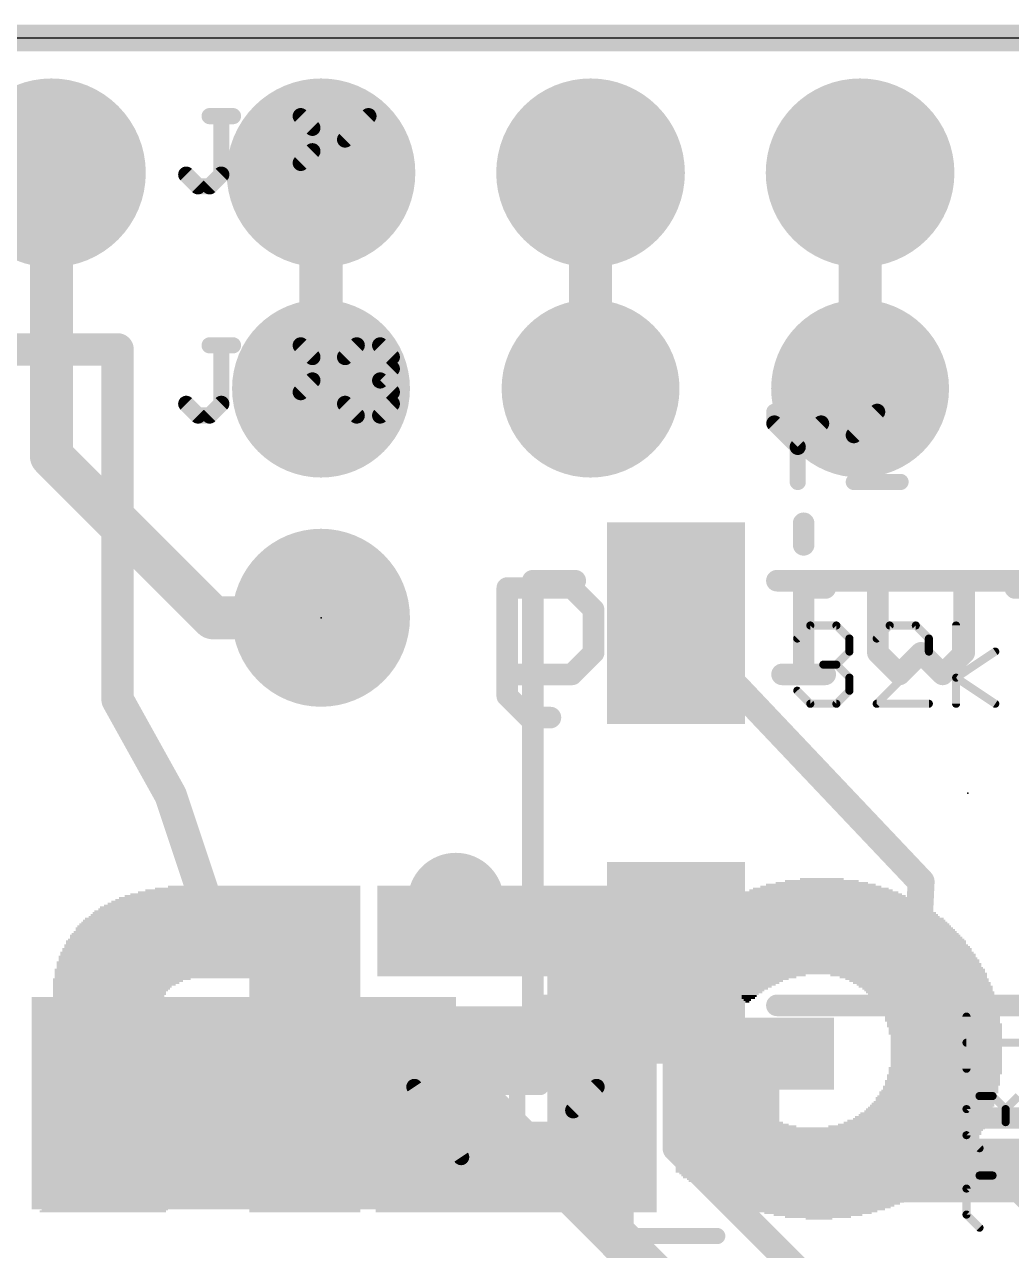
# Model space of a CAD drawing. Extents: x -0.1 to 50.9, y -0.1 to 23.
# Drawn here: x 16.26 to 25.56, y 11.44 to 22.99 of the extents above; entities that cross this region are included whole.
import ezdxf

# ---------------------------------------------------------------- set-up
doc = ezdxf.new("R2010")
doc.units = 0
for name, color, linetype in [('1', 12, 'CONTINUOUS'), ('16', 132, 'CONTINUOUS'), ('17', 110, 'CONTINUOUS'), ('18', 110, 'CONTINUOUS'), ('20', 53, 'CONTINUOUS'), ('21', 40, 'CONTINUOUS'), ('22', 6, 'CONTINUOUS'), ('23', 53, 'CONTINUOUS'), ('25', 253, 'CONTINUOUS'), ('27', 253, 'CONTINUOUS')]:
    doc.layers.add(name, color=color, linetype=linetype)

# ---------------------------------------------------------------- blocks, each defined once
blk = doc.blocks.new('RECT')
blk.add_solid([(-0.5, -0.5), (0.5, -0.5), (-0.5, 0.5), (0.5, 0.5)])
blk = doc.blocks.new('ROUNDP')
at = {"const_width": 0.5}
blk.add_lwpolyline([(0, -0.25, 1), (0, 0.25, 1), (0, -0.25)], format="xyb", dxfattribs=at)
blk = doc.blocks.new('ROUNDV')
at = {"const_width": 0.5}
blk.add_lwpolyline([(0, -0.25, 1), (0, 0.25, 1), (0, -0.25)], format="xyb", dxfattribs=at)

msp = doc.modelspace()

# ---------------------------------------------------------------- linework, layer by layer
at = {"layer": '1'}
for points, const_width in [([(50.8, 22.86), (0, 22.86)], 0.254), ([(16.51, 21.59), (16.51, 18.923)], 0.4064), ([(19.05, 21.59), (19.05, 19.558)], 0.4064), ([(21.59, 21.59), (21.59, 19.558)], 0.4064), ([(24.13, 19.558), (24.13, 21.59)], 0.4064), ([(16.51, 18.923), (18.034, 17.399)], 0.4064), ([(18.034, 17.399), (19.05, 17.399)], 0.4064), ([(22.396, 17.348), (24.705, 14.912)], 0.254), ([(24.705, 14.912), (24.578, 12.192)], 0.254), ([(22.396, 14.148), (22.396, 12.402)], 0.254), ([(18.323, 12.827), (20.574, 12.827)], 0.4064), ([(20.574, 12.827), (23.749, 9.652)], 0.4064), ([(22.396, 12.402), (23.749, 11.049)], 0.254)]:
    msp.add_lwpolyline(points, dxfattribs=dict(at, const_width=const_width))
for points, const_width in [([(16.6116, 21.59, 1), (16.4084, 21.59)], 0.2032), ([(19.1516, 21.59, 1), (18.9484, 21.59)], 0.2032), ([(21.6916, 21.59, 1), (21.4884, 21.59)], 0.2032), ([(24.2316, 21.59, 1), (24.0284, 21.59)], 0.2032), ([(18.9484, 19.558, 1), (19.1516, 19.558)], 0.2032), ([(21.4884, 19.558, 1), (21.6916, 19.558)], 0.2032), ([(24.0284, 19.558, 1), (24.2316, 19.558)], 0.2032), ([(16.5818, 18.9948, 1), (16.4382, 18.8512)], 0.2032), ([(16.4084, 18.923, 1), (16.6116, 18.923)], 0.2032), ([(18.034, 17.5006, 1), (18.034, 17.2974)], 0.2032), ([(17.9622, 17.3272, 1), (18.1058, 17.4708)], 0.2032), ([(19.05, 17.2974, 1), (19.05, 17.5006)], 0.2032), ([(22.4421, 17.3917, 1), (22.3499, 17.3043)], 0.127), ([(24.7684, 14.909, 1), (24.6416, 14.915)], 0.127), ([(24.6589, 14.8683, 1), (24.7511, 14.9557)], 0.127), ([(22.4595, 14.148, 1), (22.3325, 14.148)], 0.127), ([(18.323, 12.9286, 1), (18.323, 12.7254)], 0.2032), ([(20.6458, 12.8988, 1), (20.5022, 12.7552)], 0.2032), ([(20.574, 12.7254, 1), (20.574, 12.9286)], 0.2032), ([(22.4409, 12.4469, 1), (22.3511, 12.3571)], 0.127), ([(22.3325, 12.402, 1), (22.4595, 12.402)], 0.127), ([(24.5146, 12.195, 1), (24.6414, 12.189)], 0.127)]:
    msp.add_lwpolyline(points, format="xyb", dxfattribs=dict(at, const_width=const_width))
at = {"layer": '16', "const_width": 0.254}
msp.add_lwpolyline([(50.8, 22.86), (0, 22.86)], dxfattribs=at)
at = {"layer": '20'}
msp.add_line((48.26, 22.86), (2.54, 22.86), dxfattribs=at)
at = {"layer": '21'}
for points, const_width in [([(13.983, 19.927), (17.133, 19.927)], 0.3048), ([(17.133, 19.927), (17.133, 16.627)], 0.3048), ([(21.446, 17.748), (21.046, 17.748)], 0.2032), ([(21.046, 17.748), (21.046, 13.748)], 0.2032), ([(23.346, 17.748), (26.946, 17.748)], 0.2032), ([(17.133, 16.627), (17.633, 15.727)], 0.3048), ([(17.633, 15.727), (17.933, 14.827)], 0.3048), ([(17.933, 14.827), (17.933, 14.427)], 0.3048), ([(21.046, 13.748), (21.446, 13.748)], 0.2032), ([(23.346, 13.748), (26.946, 13.748)], 0.2032), ([(25.278, 12.687), (29.078, 12.687)], 0.2032), ([(21.9195, 11.2874), (21.9195, 11.8636)], 0.1524), ([(22.7838, 11.5755), (21.9195, 11.5755)], 0.1524)]:
    msp.add_lwpolyline(points, dxfattribs=dict(at, const_width=const_width))
for points, const_width in [([(17.2092, 19.927, 1), (17.0568, 19.927)], 0.1524), ([(17.133, 19.8508, 1), (17.133, 20.0032)], 0.1524), ([(21.046, 17.7988, 1), (21.046, 17.6972)], 0.1016), ([(21.0968, 17.748, 1), (20.9952, 17.748)], 0.1016), ([(21.446, 17.6972, 1), (21.446, 17.7988)], 0.1016), ([(23.346, 17.7988, 1), (23.346, 17.6972)], 0.1016), ([(17.1996, 16.664, 1), (17.0664, 16.59)], 0.1524), ([(17.0568, 16.627, 1), (17.2092, 16.627)], 0.1524), ([(17.7053, 15.7511, 1), (17.5607, 15.7029)], 0.1524), ([(17.5664, 15.69, 1), (17.6996, 15.764)], 0.1524), ([(18.0092, 14.827, 1), (17.8568, 14.827)], 0.1524), ([(17.8607, 14.8029, 1), (18.0053, 14.8511)], 0.1524), ([(17.8568, 14.427, 1), (18.0092, 14.427)], 0.1524), ([(21.046, 13.7988, 1), (21.046, 13.6972)], 0.1016), ([(20.9952, 13.748, 1), (21.0968, 13.748)], 0.1016), ([(21.446, 13.6972, 1), (21.446, 13.7988)], 0.1016), ([(23.346, 13.7988, 1), (23.346, 13.6972)], 0.1016), ([(25.278, 12.7378, 1), (25.278, 12.6362)], 0.1016), ([(21.9576, 11.8636, 1), (21.8814, 11.8636)], 0.0762), ([(21.9195, 11.6136, 1), (21.9195, 11.5374)], 0.0762), ([(22.7838, 11.5374, 1), (22.7838, 11.6136)], 0.0762)]:
    msp.add_lwpolyline(points, format="xyb", dxfattribs=dict(at, const_width=const_width))
at = {"layer": '22', "const_width": 0.2032}
for points in [[(23.5981, 18.2892), (23.5981, 18.0858)], [(20.8051, 16.6622), (20.8051, 17.6791)], [(20.8051, 17.6791), (21.4152, 17.6791)], [(21.4152, 17.6791), (21.6186, 17.4757)], [(22.3182, 17.6791), (22.1148, 17.4757)], [(22.9283, 17.6791), (22.3182, 17.6791)], [(22.9283, 16.8656), (22.9283, 17.6791)], [(23.8015, 17.6791), (23.5981, 17.6791)], [(23.5981, 17.6791), (23.5981, 16.8656)], [(24.2977, 17.069), (24.2977, 17.6791)], [(25.1112, 17.6791), (25.1112, 17.069)], [(25.7959, 17.6791), (25.5925, 17.6791)], [(21.6186, 17.4757), (21.6186, 17.069)], [(22.1148, 17.4757), (22.1148, 16.8656)], [(21.6186, 17.069), (21.4152, 16.8656)], [(24.5011, 16.8656), (24.2977, 17.069)], [(24.7045, 17.069), (24.5011, 16.8656)], [(24.9078, 16.8656), (24.7045, 17.069)], [(25.1112, 17.069), (24.9078, 16.8656)], [(21.4152, 16.8656), (20.8051, 16.8656)], [(23.8015, 16.8656), (23.3947, 16.8656)], [(21.0085, 16.4589), (20.8051, 16.6622)], [(21.2119, 16.4589), (21.0085, 16.4589)]]:
    msp.add_lwpolyline(points, dxfattribs=at)
at = {"layer": '22', "const_width": 0.1016}
for points in [[(23.6489, 18.2892, 1), (23.5473, 18.2892)], [(23.5473, 18.0858, 1), (23.6489, 18.0858)], [(20.8559, 17.6791, 1), (20.7543, 17.6791)], [(20.8051, 17.7299, 1), (20.8051, 17.6283)], [(21.4512, 17.715, 1), (21.3793, 17.6432)], [(21.4152, 17.6283, 1), (21.4152, 17.7299)], [(22.3182, 17.7299, 1), (22.3182, 17.6283)], [(22.3541, 17.6432, 1), (22.2823, 17.715)], [(22.9791, 17.6791, 1), (22.8775, 17.6791)], [(22.9283, 17.6283, 1), (22.9283, 17.7299)], [(23.5981, 17.7299, 1), (23.5981, 17.6283)], [(23.6489, 17.6791, 1), (23.5473, 17.6791)], [(23.8015, 17.6283, 1), (23.8015, 17.7299)], [(24.3485, 17.6791, 1), (24.2469, 17.6791)], [(25.162, 17.6791, 1), (25.0604, 17.6791)], [(25.5925, 17.7299, 1), (25.5925, 17.6283)], [(21.6694, 17.4757, 1), (21.5678, 17.4757)], [(21.5827, 17.4398, 1), (21.6545, 17.5116)], [(22.1656, 17.4757, 1), (22.064, 17.4757)], [(22.0789, 17.5116, 1), (22.1508, 17.4398)], [(21.5678, 17.069, 1), (21.6694, 17.069)], [(21.6545, 17.0331, 1), (21.5827, 17.1049)], [(24.3336, 17.1049, 1), (24.2618, 17.0331)], [(24.2469, 17.069, 1), (24.3485, 17.069)], [(24.7404, 17.1049, 1), (24.6685, 17.0331)], [(24.7404, 17.0331, 1), (24.6685, 17.1049)], [(25.0604, 17.069, 1), (25.162, 17.069)], [(25.1471, 17.0331, 1), (25.0753, 17.1049)], [(20.8051, 16.9164, 1), (20.8051, 16.8148)], [(21.3793, 16.9015, 1), (21.4512, 16.8297)], [(21.4152, 16.8148, 1), (21.4152, 16.9164)], [(22.064, 16.8656, 1), (22.1656, 16.8656)], [(22.8775, 16.8656, 1), (22.9791, 16.8656)], [(23.3947, 16.9164, 1), (23.3947, 16.8148)], [(23.5473, 16.8656, 1), (23.6489, 16.8656)], [(23.8015, 16.8148, 1), (23.8015, 16.9164)], [(24.4652, 16.9015, 1), (24.537, 16.8297)], [(24.4652, 16.8297, 1), (24.537, 16.9015)], [(24.8719, 16.9015, 1), (24.9438, 16.8297)], [(24.8719, 16.8297, 1), (24.9438, 16.9015)], [(20.841, 16.6981, 1), (20.7692, 16.6263)], [(20.7543, 16.6622, 1), (20.8559, 16.6622)], [(21.0085, 16.5097, 1), (21.0085, 16.4081)], [(20.9726, 16.4229, 1), (21.0444, 16.4948)], [(21.2119, 16.4081, 1), (21.2119, 16.5097)]]:
    msp.add_lwpolyline(points, format="xyb", dxfattribs=at)
at = {"layer": '23'}
for p in [(19.05, 17.399), (25.146, 15.748)]:
    msp.add_point(p, dxfattribs=at)
at = {"layer": '25', "const_width": 0.1524}
for points in [[(18.0003, 22.124), (18.2206, 22.124)], [(18.1105, 21.5732), (18.1105, 22.124)], [(18.5284, 21.463), (18.5284, 22.124)], [(18.5284, 22.124), (18.8589, 22.124)], [(18.8589, 22.124), (18.9691, 22.0138)], [(19.2768, 21.9036), (19.4972, 22.124)], [(19.4972, 22.124), (19.4972, 21.463)], [(18.9691, 22.0138), (18.9691, 21.7935)], [(18.9691, 21.7935), (18.8589, 21.6833)], [(18.8589, 21.6833), (18.5284, 21.6833)], [(17.78, 21.5732), (17.8902, 21.463)], [(18.0003, 21.463), (18.1105, 21.5732)], [(17.8902, 21.463), (18.0003, 21.463)], [(19.2768, 21.463), (19.7175, 21.463)], [(18.0003, 19.965), (18.2206, 19.965)], [(18.1105, 19.4142), (18.1105, 19.965)], [(18.5284, 19.304), (18.5284, 19.965)], [(18.5284, 19.965), (18.8589, 19.965)], [(18.8589, 19.965), (18.9691, 19.8548)], [(19.2768, 19.8548), (19.387, 19.965)], [(19.387, 19.965), (19.6073, 19.965)], [(19.6073, 19.965), (19.7175, 19.8548)], [(18.9691, 19.8548), (18.9691, 19.6345)], [(19.7175, 19.8548), (19.7175, 19.7446)], [(19.7175, 19.7446), (19.6073, 19.6345)], [(18.9691, 19.6345), (18.8589, 19.5243)], [(19.6073, 19.6345), (19.4972, 19.6345)], [(19.6073, 19.6345), (19.7175, 19.5243)], [(18.8589, 19.5243), (18.5284, 19.5243)], [(19.7175, 19.5243), (19.7175, 19.4142)], [(17.78, 19.4142), (17.8902, 19.304)], [(18.0003, 19.304), (18.1105, 19.4142)], [(19.387, 19.304), (19.2768, 19.4142)], [(19.7175, 19.4142), (19.6073, 19.304)], [(23.3222, 19.3392), (23.3222, 19.229)], [(23.7628, 19.229), (23.7628, 19.3392)], [(24.0706, 19.1188), (24.2909, 19.3392)], [(24.2909, 19.3392), (24.2909, 18.6782)], [(17.8902, 19.304), (18.0003, 19.304)], [(19.6073, 19.304), (19.387, 19.304)], [(23.3222, 19.229), (23.5425, 19.0087)], [(23.5425, 19.0087), (23.7628, 19.229)], [(23.5425, 19.0087), (23.5425, 18.6782)], [(24.0706, 18.6782), (24.5113, 18.6782)], [(19.431, 12.98), (19.6513, 12.98)], [(19.5412, 12.319), (19.5412, 12.98)], [(19.9299, 12.319), (19.9299, 12.98)], [(19.9299, 12.98), (20.3706, 12.319)], [(20.3706, 12.319), (20.3706, 12.98)], [(20.6784, 12.98), (21.119, 12.98)], [(20.8987, 12.319), (20.8987, 12.98)], [(21.4268, 12.7596), (21.6471, 12.98)], [(21.6471, 12.98), (21.6471, 12.319)], [(19.431, 12.319), (19.6513, 12.319)], [(21.4268, 12.319), (21.8674, 12.319)]]:
    msp.add_lwpolyline(points, dxfattribs=at)
at = {"layer": '25', "const_width": 0.0762}
for points in [[(18.0003, 22.1621, 1), (18.0003, 22.0859)], [(18.1486, 22.124, 1), (18.0724, 22.124)], [(18.2206, 22.0859, 1), (18.2206, 22.1621)], [(18.5665, 22.124, 1), (18.4903, 22.124)], [(18.5284, 22.1621, 1), (18.5284, 22.0859)], [(18.8858, 22.1509, 1), (18.832, 22.097)], [(18.8589, 22.0859, 1), (18.8589, 22.1621)], [(19.5353, 22.124, 1), (19.4591, 22.124)], [(19.5241, 22.097, 1), (19.4702, 22.1509)], [(19.0072, 22.0138, 1), (18.931, 22.0138)], [(18.9421, 21.9869, 1), (18.996, 22.0407)], [(19.2499, 21.9306, 1), (19.3038, 21.8767)], [(18.931, 21.7935, 1), (19.0072, 21.7935)], [(18.996, 21.7665, 1), (18.9421, 21.8204)], [(18.5284, 21.7214, 1), (18.5284, 21.6452)], [(18.832, 21.7103, 1), (18.8858, 21.6564)], [(18.8589, 21.6452, 1), (18.8589, 21.7214)], [(17.8069, 21.6001, 1), (17.7531, 21.5462)], [(18.0724, 21.5732, 1), (18.1486, 21.5732)], [(18.1374, 21.5462, 1), (18.0835, 21.6001)], [(17.8902, 21.5011, 1), (17.8902, 21.4249)], [(17.8632, 21.4361, 1), (17.9171, 21.4899)], [(17.9734, 21.4899, 1), (18.0273, 21.4361)], [(18.0003, 21.4249, 1), (18.0003, 21.5011)], [(18.4903, 21.463, 1), (18.5665, 21.463)], [(19.2768, 21.5011, 1), (19.2768, 21.4249)], [(19.4591, 21.463, 1), (19.5353, 21.463)], [(19.7175, 21.4249, 1), (19.7175, 21.5011)], [(18.0003, 20.0031, 1), (18.0003, 19.9269)], [(18.1486, 19.965, 1), (18.0724, 19.965)], [(18.2206, 19.9269, 1), (18.2206, 20.0031)], [(18.5665, 19.965, 1), (18.4903, 19.965)], [(18.5284, 20.0031, 1), (18.5284, 19.9269)], [(18.8858, 19.9919, 1), (18.832, 19.938)], [(18.8589, 19.9269, 1), (18.8589, 20.0031)], [(19.387, 20.0031, 1), (19.387, 19.9269)], [(19.4139, 19.938, 1), (19.36, 19.9919)], [(19.6343, 19.9919, 1), (19.5804, 19.938)], [(19.6073, 19.9269, 1), (19.6073, 20.0031)], [(19.0072, 19.8548, 1), (18.931, 19.8548)], [(18.9421, 19.8279, 1), (18.996, 19.8817)], [(19.2499, 19.8817, 1), (19.3038, 19.8279)], [(19.7556, 19.8548, 1), (19.6794, 19.8548)], [(19.6905, 19.8279, 1), (19.7444, 19.8817)], [(19.6794, 19.7446, 1), (19.7556, 19.7446)], [(19.7444, 19.7177, 1), (19.6905, 19.7716)], [(18.931, 19.6345, 1), (19.0072, 19.6345)], [(18.996, 19.6075, 1), (18.9421, 19.6614)], [(19.4972, 19.6726, 1), (19.4972, 19.5964)], [(19.6343, 19.6614, 1), (19.5804, 19.6075)], [(19.5804, 19.6614, 1), (19.6343, 19.6075)], [(19.6073, 19.5964, 1), (19.6073, 19.6726)], [(18.5284, 19.5624, 1), (18.5284, 19.4862)], [(18.832, 19.5513, 1), (18.8858, 19.4974)], [(18.8589, 19.4862, 1), (18.8589, 19.5624)], [(19.7556, 19.5243, 1), (19.6794, 19.5243)], [(19.6905, 19.4974, 1), (19.7444, 19.5513)], [(17.8069, 19.4411, 1), (17.7531, 19.3872)], [(18.0724, 19.4142, 1), (18.1486, 19.4142)], [(18.1374, 19.3872, 1), (18.0835, 19.4411)], [(19.3038, 19.4411, 1), (19.2499, 19.3872)], [(19.6794, 19.4142, 1), (19.7556, 19.4142)], [(19.7444, 19.3872, 1), (19.6905, 19.4411)], [(23.3603, 19.3392, 1), (23.2841, 19.3392)], [(23.8009, 19.3392, 1), (23.7247, 19.3392)], [(24.329, 19.3392, 1), (24.2528, 19.3392)], [(24.3179, 19.3122, 1), (24.264, 19.3661)], [(17.8902, 19.3421, 1), (17.8902, 19.2659)], [(17.8632, 19.2771, 1), (17.9171, 19.3309)], [(17.9734, 19.3309, 1), (18.0273, 19.2771)], [(18.0003, 19.2659, 1), (18.0003, 19.3421)], [(18.4903, 19.304, 1), (18.5665, 19.304)], [(19.387, 19.3421, 1), (19.387, 19.2659)], [(19.36, 19.2771, 1), (19.4139, 19.3309)], [(19.5804, 19.3309, 1), (19.6343, 19.2771)], [(19.6073, 19.2659, 1), (19.6073, 19.3421)], [(23.3491, 19.2559, 1), (23.2953, 19.2021)], [(23.7898, 19.2021, 1), (23.7359, 19.2559)], [(23.2841, 19.229, 1), (23.3603, 19.229)], [(23.7247, 19.229, 1), (23.8009, 19.229)], [(24.0437, 19.1458, 1), (24.0976, 19.0919)], [(23.5806, 19.0087, 1), (23.5044, 19.0087)], [(23.5156, 19.0356, 1), (23.5695, 18.9817)], [(23.5156, 18.9817, 1), (23.5695, 19.0356)], [(23.5044, 18.6782, 1), (23.5806, 18.6782)], [(24.0706, 18.7163, 1), (24.0706, 18.6401)], [(24.2528, 18.6782, 1), (24.329, 18.6782)], [(24.5113, 18.6401, 1), (24.5113, 18.7163)], [(19.431, 13.0181, 1), (19.431, 12.9419)], [(19.5793, 12.98, 1), (19.5031, 12.98)], [(19.6513, 12.9419, 1), (19.6513, 13.0181)], [(19.968, 12.98, 1), (19.8918, 12.98)], [(19.9616, 13.0011, 1), (19.8982, 12.9588)], [(20.4087, 12.98, 1), (20.3325, 12.98)], [(20.6784, 13.0181, 1), (20.6784, 12.9419)], [(20.9368, 12.98, 1), (20.8606, 12.98)], [(21.119, 12.9419, 1), (21.119, 13.0181)], [(21.6852, 12.98, 1), (21.609, 12.98)], [(21.674, 12.953, 1), (21.6202, 13.0069)], [(21.3998, 12.7866, 1), (21.4537, 12.7327)], [(19.431, 12.3571, 1), (19.431, 12.2809)], [(19.5031, 12.319, 1), (19.5793, 12.319)], [(19.6513, 12.2809, 1), (19.6513, 12.3571)], [(19.8918, 12.319, 1), (19.968, 12.319)], [(20.3325, 12.319, 1), (20.4087, 12.319)], [(20.3389, 12.2979, 1), (20.4023, 12.3401)], [(20.8606, 12.319, 1), (20.9368, 12.319)], [(21.4268, 12.3571, 1), (21.4268, 12.2809)], [(21.609, 12.319, 1), (21.6852, 12.319)], [(21.8674, 12.2809, 1), (21.8674, 12.3571)]]:
    msp.add_lwpolyline(points, format="xyb", dxfattribs=at)
at = {"layer": '27', "const_width": 0.0762}
for points in [[(23.5381, 17.2035), (23.661, 17.3263)], [(23.661, 17.3263), (23.9067, 17.3263)], [(23.9067, 17.3263), (24.0296, 17.2035)], [(24.4094, 17.3263), (24.2865, 17.2035)], [(24.6551, 17.3263), (24.4094, 17.3263)], [(24.778, 17.2035), (24.6551, 17.3263)], [(25.0349, 16.5891), (25.0349, 17.3263)], [(24.0296, 17.2035), (24.0296, 17.0806)], [(24.778, 17.0806), (24.778, 17.2035)], [(24.0296, 17.0806), (23.9067, 16.9577)], [(24.2865, 16.5891), (24.778, 17.0806)], [(25.0349, 16.8348), (25.4035, 17.0806)], [(23.9067, 16.9577), (23.7838, 16.9577)], [(23.9067, 16.9577), (24.0296, 16.8348)], [(24.0296, 16.8348), (24.0296, 16.712)], [(25.4035, 16.5891), (25.0349, 16.8348)], [(23.661, 16.5891), (23.5381, 16.712)], [(24.0296, 16.712), (23.9067, 16.5891)], [(23.9067, 16.5891), (23.661, 16.5891)], [(24.778, 16.5891), (24.2865, 16.5891)], [(25.1327, 13.151), (25.1327, 13.6425)], [(25.8699, 13.3968), (25.1327, 13.3968)], [(25.1327, 12.7712), (25.2555, 12.8941)], [(25.2555, 12.8941), (25.3784, 12.8941)], [(25.3784, 12.8941), (25.5013, 12.7712)], [(25.5013, 12.7712), (25.6242, 12.8941)], [(25.1327, 12.5255), (25.1327, 12.7712)], [(25.5013, 12.7712), (25.5013, 12.6483)], [(25.2555, 12.4026), (25.1327, 12.5255)], [(25.2555, 12.1457), (25.1327, 12.0228)], [(25.3784, 12.1457), (25.2555, 12.1457)], [(25.8699, 11.6542), (25.3784, 12.1457)], [(25.1327, 12.0228), (25.1327, 11.777)], [(25.1327, 11.777), (25.2555, 11.6542)]]:
    msp.add_lwpolyline(points, dxfattribs=at)
at = {"layer": '27', "const_width": 0.0381}
for points in [[(23.661, 17.3454, 1), (23.661, 17.3073)], [(23.6744, 17.3129, 1), (23.6475, 17.3398)], [(23.9202, 17.3398, 1), (23.8932, 17.3129)], [(23.9067, 17.3073, 1), (23.9067, 17.3454)], [(24.4094, 17.3454, 1), (24.4094, 17.3073)], [(24.4229, 17.3129, 1), (24.3959, 17.3398)], [(24.6686, 17.3398, 1), (24.6417, 17.3129)], [(24.6551, 17.3073, 1), (24.6551, 17.3454)], [(25.054, 17.3263, 1), (25.0159, 17.3263)], [(23.5246, 17.2169, 1), (23.5516, 17.19)], [(24.0486, 17.2035, 1), (24.0105, 17.2035)], [(24.0161, 17.19, 1), (24.0431, 17.2169)], [(24.273, 17.2169, 1), (24.3, 17.19)], [(24.7971, 17.2035, 1), (24.759, 17.2035)], [(24.7645, 17.19, 1), (24.7915, 17.2169)], [(24.0105, 17.0806, 1), (24.0486, 17.0806)], [(24.0431, 17.0671, 1), (24.0161, 17.0941)], [(24.759, 17.0806, 1), (24.7971, 17.0806)], [(24.7915, 17.0671, 1), (24.7645, 17.0941)], [(25.4141, 17.0647, 1), (25.393, 17.0964)], [(23.7838, 16.9768, 1), (23.7838, 16.9387)], [(23.9202, 16.9712, 1), (23.8932, 16.9442)], [(23.8932, 16.9712, 1), (23.9202, 16.9442)], [(23.9067, 16.9387, 1), (23.9067, 16.9768)], [(24.0486, 16.8348, 1), (24.0105, 16.8348)], [(24.0161, 16.8214, 1), (24.0431, 16.8483)], [(25.0455, 16.8507, 1), (25.0244, 16.819)], [(25.0244, 16.8507, 1), (25.0455, 16.819)], [(23.5516, 16.7254, 1), (23.5246, 16.6985)], [(24.0431, 16.6985, 1), (24.0161, 16.7254)], [(24.0105, 16.712, 1), (24.0486, 16.712)], [(23.661, 16.6082, 1), (23.661, 16.5701)], [(23.6475, 16.5756, 1), (23.6744, 16.6026)], [(23.8932, 16.6026, 1), (23.9202, 16.5756)], [(23.9067, 16.5701, 1), (23.9067, 16.6082)], [(24.2865, 16.6082, 1), (24.2865, 16.5701)], [(24.273, 16.6026, 1), (24.3, 16.5756)], [(24.778, 16.5701, 1), (24.778, 16.6082)], [(25.0159, 16.5891, 1), (25.054, 16.5891)], [(25.393, 16.5732, 1), (25.4141, 16.605)], [(25.1517, 13.6425, 1), (25.1136, 13.6425)], [(25.1327, 13.4158, 1), (25.1327, 13.3777)], [(25.1136, 13.151, 1), (25.1517, 13.151)], [(25.2555, 12.9131, 1), (25.2555, 12.875)], [(25.269, 12.8806, 1), (25.2421, 12.9075)], [(25.3919, 12.9075, 1), (25.3649, 12.8806)], [(25.3784, 12.875, 1), (25.3784, 12.9131)], [(25.1192, 12.7847, 1), (25.1461, 12.7577)], [(25.1517, 12.7712, 1), (25.1136, 12.7712)], [(25.5203, 12.7712, 1), (25.4822, 12.7712)], [(25.4878, 12.7847, 1), (25.5148, 12.7577)], [(25.4878, 12.7577, 1), (25.5148, 12.7847)], [(25.4822, 12.6483, 1), (25.5203, 12.6483)], [(25.1461, 12.5389, 1), (25.1192, 12.512)], [(25.1136, 12.5255, 1), (25.1517, 12.5255)], [(25.2421, 12.3891, 1), (25.269, 12.4161)], [(25.2555, 12.1647, 1), (25.2555, 12.1266)], [(25.269, 12.1322, 1), (25.2421, 12.1591)], [(25.3919, 12.1591, 1), (25.3649, 12.1322)], [(25.3784, 12.1266, 1), (25.3784, 12.1647)], [(25.1192, 12.0363, 1), (25.1461, 12.0093)], [(25.1517, 12.0228, 1), (25.1136, 12.0228)], [(25.1461, 11.7905, 1), (25.1192, 11.7636)], [(25.1136, 11.777, 1), (25.1517, 11.777)], [(25.2421, 11.6407, 1), (25.269, 11.6676)]]:
    msp.add_lwpolyline(points, format="xyb", dxfattribs=at)

# ---------------------------------------------------------------- block references
at = {"layer": '1'}
for p, xscale, yscale in [((22.396, 17.348), 1.3, 1.9), ((22.396, 14.148), 1.3, 1.9), ((18.323, 12.827), 4, 2)]:
    msp.add_blockref('RECT', p, dxfattribs=dict(at, xscale=xscale, yscale=yscale))
at = {"layer": '1', "xscale": 0.6, "yscale": 2.2, "rotation": 270}
msp.add_blockref('RECT', (24.578, 12.192), dxfattribs=at)
at = {"layer": '17', "xscale": 1.778, "yscale": 1.778}
for p in [(16.51, 21.59), (16.51, 21.59), (19.05, 21.59), (19.05, 21.59), (21.59, 21.59), (21.59, 21.59), (24.13, 21.59), (24.13, 21.59)]:
    msp.add_blockref('ROUNDP', p, dxfattribs=at)
at = {"layer": '17', "xscale": 1.6764, "yscale": 1.6764, "rotation": 90}
for p in [(19.05, 19.558), (19.05, 19.558), (21.59, 19.558), (21.59, 19.558), (24.13, 19.558), (24.13, 19.558), (19.05, 17.399), (19.05, 17.399)]:
    msp.add_blockref('ROUNDP', p, dxfattribs=at)
at = {"layer": '18', "xscale": 0.9064, "yscale": 0.9064}
msp.add_blockref('ROUNDV', (20.32, 14.732), dxfattribs=at)
msp.add_blockref('ROUNDV', (20.32, 14.732), dxfattribs=at)
at = {"layer": '22', "yscale": 0.0178, "rotation": 180}
for p, xscale in [((23.7693, 14.9022), 0.8712), ((23.7693, 14.92), 0.6934), ((23.7693, 14.9377), 0.4089), ((18.3109, 14.7777), 2.2225), ((18.3375, 14.7955), 2.1692), ((18.3731, 14.8133), 2.098), ((18.4087, 14.8311), 2.0269), ((18.4531, 14.8488), 1.938), ((18.5153, 14.8666), 1.8136), ((20.8979, 14.8666), 2.6314), ((20.8979, 14.8488), 2.6314), ((20.8979, 14.8311), 2.6314), ((20.8979, 14.8133), 2.6314), ((20.8979, 14.7955), 2.6314), ((20.8979, 14.7777), 2.6314), ((23.7515, 14.7777), 1.618), ((23.7515, 14.7955), 1.5469), ((23.7604, 14.8133), 1.458), ((23.7604, 14.8311), 1.3513), ((23.7604, 14.8488), 1.2802), ((23.7604, 14.8666), 1.1379), ((23.7604, 14.8844), 1.0312), ((18.1953, 14.671), 2.4536), ((18.2131, 14.6888), 2.4181), ((18.2309, 14.7066), 2.3825), ((18.2486, 14.7244), 2.347), ((18.2664, 14.7422), 2.3114), ((18.2842, 14.7599), 2.2758), ((20.8979, 14.7599), 2.6314), ((20.8979, 14.7422), 2.6314), ((20.8979, 14.7244), 2.6314), ((20.8979, 14.7066), 2.6314), ((20.8979, 14.6888), 2.6314), ((20.8979, 14.671), 2.6314), ((23.7515, 14.671), 2.0091), ((23.7515, 14.6888), 1.9736), ((23.7515, 14.7066), 1.9025), ((23.7515, 14.7244), 1.8313), ((23.7515, 14.7422), 1.7602), ((23.7604, 14.7599), 1.7069), ((18.1153, 14.5466), 2.6137), ((18.1242, 14.5644), 2.5959), ((18.142, 14.5821), 2.5603), ((18.1508, 14.5999), 2.5425), ((18.1597, 14.6177), 2.5248), ((18.1686, 14.6355), 2.507), ((18.1864, 14.6533), 2.4714), ((20.8979, 14.6533), 2.6314), ((20.8979, 14.6355), 2.6314), ((20.8979, 14.6177), 2.6314), ((20.8979, 14.5999), 2.6314), ((20.8979, 14.5821), 2.6314), ((20.8979, 14.5644), 2.6314), ((20.8979, 14.5466), 2.6314), ((23.7515, 14.5466), 2.3647), ((23.7515, 14.5644), 2.3292), ((23.7427, 14.5821), 2.2758), ((23.7515, 14.5999), 2.2225), ((23.7515, 14.6177), 2.1869), ((23.7515, 14.6355), 2.1158), ((23.7515, 14.6533), 2.0803), ((18.0708, 14.4399), 2.7026), ((18.0797, 14.4755), 2.6848), ((18.0797, 14.4577), 2.6848), ((18.0886, 14.4932), 2.667), ((18.0975, 14.511), 2.6492), ((18.1064, 14.5288), 2.6314), ((20.8979, 14.5288), 2.6314), ((20.8979, 14.511), 2.6314), ((20.8979, 14.4932), 2.6314), ((20.8979, 14.4755), 2.6314), ((20.8979, 14.4577), 2.6314), ((20.8979, 14.4399), 2.6314), ((23.7427, 14.4755), 2.5248), ((23.7604, 14.4577), 2.5248), ((23.7427, 14.4932), 2.4892), ((23.7693, 14.4399), 2.5425), ((23.7427, 14.511), 2.4536), ((23.7427, 14.5288), 2.4181), ((18.0264, 14.3154), 2.7915), ((18.0353, 14.351), 2.7737), ((18.0353, 14.3332), 2.7737), ((18.0442, 14.3688), 2.7559), ((18.0531, 14.4043), 2.7381), ((18.0531, 14.3866), 2.7381), ((18.0619, 14.4221), 2.7203), ((20.8979, 14.4221), 2.6314), ((20.8979, 14.4043), 2.6314), ((20.8979, 14.3866), 2.6314), ((20.8979, 14.3688), 2.6314), ((20.8979, 14.351), 2.6314), ((20.8979, 14.3332), 2.6314), ((20.8979, 14.3154), 2.6314), ((23.7871, 14.4221), 2.5425), ((23.8049, 14.4043), 2.5425), ((23.8227, 14.3866), 2.5425), ((23.8404, 14.3688), 2.5425), ((23.8582, 14.351), 2.5425), ((23.8582, 14.3332), 2.5425), ((23.876, 14.3154), 2.5425), ((17.9997, 14.2088), 2.8448), ((18.0086, 14.2443), 2.827), ((18.0086, 14.2265), 2.827), ((18.0175, 14.2799), 2.8092), ((18.0175, 14.2621), 2.8092), ((18.0264, 14.2977), 2.7915), ((20.8979, 14.2977), 2.6314), ((20.8979, 14.2799), 2.6314), ((20.8979, 14.2621), 2.6314), ((20.8979, 14.2443), 2.6314), ((20.8979, 14.2265), 2.6314), ((20.8979, 14.2088), 2.6314), ((23.8938, 14.2977), 2.5425), ((23.9116, 14.2799), 2.5425), ((23.9205, 14.2621), 2.5248), ((23.9382, 14.2443), 2.5248), ((23.9471, 14.2265), 2.5425), ((23.956, 14.2088), 2.5248), ((17.9819, 14.0843), 2.8804), ((17.9908, 14.1554), 2.8626), ((17.9908, 14.1376), 2.8626), ((17.9908, 14.1199), 2.8626), ((17.9908, 14.1021), 2.8626), ((17.9997, 14.191), 2.8448), ((17.9997, 14.1732), 2.8448), ((20.8979, 14.191), 2.6314), ((20.8979, 14.1732), 2.6314), ((20.8979, 14.1554), 2.6314), ((20.8979, 14.1376), 2.6314), ((20.8979, 14.1199), 2.6314), ((20.8979, 14.1021), 2.6314), ((20.8979, 14.0843), 2.6314), ((23.9738, 14.191), 2.5248), ((23.9916, 14.1732), 2.5248), ((24.0005, 14.1554), 2.507), ((24.0182, 14.1376), 2.507), ((24.0182, 14.1199), 2.507), ((24.036, 14.1021), 2.507), ((24.0538, 14.0843), 2.507), ((17.1729, 13.9954), 1.2979), ((17.1374, 13.9776), 1.2268), ((17.9819, 14.0665), 2.8804), ((17.9819, 14.0487), 2.8804), ((17.9819, 14.031), 2.8804), ((17.9819, 14.0132), 2.8804), ((18.8976, 13.9954), 1.049), ((18.8976, 13.9776), 1.049), ((20.8979, 14.0665), 2.6314), ((20.8979, 14.0487), 2.6314), ((20.8979, 14.031), 2.6314), ((21.698, 14.0132), 1.0312), ((21.698, 13.9954), 1.0312), ((21.698, 13.9776), 1.0312), ((24.0627, 14.0665), 2.4892), ((24.0805, 14.0487), 2.4892), ((23.2359, 14.031), 0.7645), ((23.1915, 14.0132), 0.6756), ((23.1648, 13.9954), 0.5867), ((23.147, 13.9776), 0.5156), ((24.5872, 14.031), 1.4757), ((24.6317, 14.0132), 1.3868), ((24.6672, 13.9954), 1.3513), ((24.685, 13.9776), 1.3157), ((17.1196, 13.9598), 1.1913), ((17.1018, 13.9421), 1.1557), ((17.084, 13.9243), 1.1201), ((17.0752, 13.9065), 1.1024), ((17.0663, 13.8887), 1.0846), ((17.0574, 13.8709), 1.0668), ((17.0574, 13.8532), 1.0668), ((18.8976, 13.9598), 1.049), ((18.8976, 13.9421), 1.049), ((18.8976, 13.9243), 1.049), ((18.8976, 13.9065), 1.049), ((18.8976, 13.8887), 1.049), ((18.8976, 13.8709), 1.049), ((18.8976, 13.8532), 1.049), ((21.698, 13.9598), 1.0312), ((21.698, 13.9421), 1.0312), ((21.698, 13.9243), 1.0312), ((21.698, 13.9065), 1.0312), ((21.698, 13.8887), 1.0312), ((21.698, 13.8709), 1.0312), ((21.698, 13.8532), 1.0312), ((23.1381, 13.9598), 0.4623), ((23.1292, 13.9421), 0.4089), ((23.1115, 13.9243), 0.3734), ((23.1026, 13.9065), 0.32), ((23.0937, 13.8887), 0.2667), ((23.0937, 13.8709), 0.2311), ((23.0848, 13.8532), 0.1778), ((24.7117, 13.9598), 1.2979), ((24.7294, 13.9421), 1.2624), ((24.7472, 13.9243), 1.2624), ((24.765, 13.9065), 1.2268), ((24.7739, 13.8887), 1.209), ((24.7917, 13.8709), 1.209), ((24.8006, 13.8532), 1.1913), ((17.0485, 13.8354), 1.049), ((17.0485, 13.8176), 1.049), ((17.0485, 13.7998), 1.049), ((17.0396, 13.782), 1.0312), ((17.0396, 13.7643), 1.0312), ((17.0396, 13.7465), 1.0312), ((18.8976, 13.8354), 1.049), ((18.8976, 13.8176), 1.049), ((18.8976, 13.7998), 1.049), ((18.8976, 13.782), 1.049), ((18.8976, 13.7643), 1.049), ((18.8976, 13.7465), 1.049), ((21.698, 13.8354), 1.0312), ((21.698, 13.8176), 1.0312), ((21.698, 13.7998), 1.0312), ((21.698, 13.782), 1.0312), ((21.698, 13.7643), 1.0312), ((21.698, 13.7465), 1.0312), ((23.0848, 13.8354), 0.1422), ((23.0759, 13.8176), 0.1245), ((23.067, 13.7998), 0.0711), ((23.067, 13.782), 0.0356), ((24.8095, 13.8354), 1.1735), ((24.8272, 13.8176), 1.1735), ((24.8361, 13.7998), 1.1557), ((24.845, 13.782), 1.1379), ((24.8539, 13.7643), 1.1201), ((24.8628, 13.7465), 1.1379), ((17.0396, 13.7287), 1.0312), ((17.0396, 13.7109), 1.0312), ((17.0396, 13.6931), 1.0312), ((17.0396, 13.6754), 1.0312), ((17.0396, 13.6576), 1.0312), ((17.0485, 13.6398), 1.049), ((17.0485, 13.622), 1.049), ((18.8976, 13.7287), 1.049), ((18.8976, 13.7109), 1.049), ((18.8976, 13.6931), 1.049), ((18.8976, 13.6754), 1.049), ((18.8976, 13.6576), 1.049), ((18.8976, 13.6398), 1.049), ((18.8976, 13.622), 1.049), ((20.9512, 13.7287), 2.5248), ((20.9512, 13.7109), 2.5248), ((20.9512, 13.6931), 2.5248), ((20.9512, 13.6754), 2.5248), ((20.9512, 13.6576), 2.5248), ((20.9512, 13.6398), 2.5248), ((20.9512, 13.622), 2.5248), ((23.1381, 13.622), 1.4935), ((24.8717, 13.7287), 1.1201), ((24.8806, 13.7109), 1.1024), ((24.8806, 13.6931), 1.1024), ((24.8984, 13.6754), 1.1024), ((24.8984, 13.6576), 1.1024), ((24.9072, 13.6398), 1.0846), ((24.9072, 13.622), 1.0846), ((17.0485, 13.6042), 1.049), ((17.0574, 13.5865), 1.0668), ((17.084, 13.5331), 1.0846), ((17.0929, 13.5153), 1.1024), ((17.0663, 13.5687), 1.049), ((17.0752, 13.5509), 1.0668), ((18.8976, 13.6042), 1.049), ((18.8976, 13.5865), 1.049), ((18.8976, 13.5687), 1.049), ((18.8976, 13.5509), 1.049), ((18.8976, 13.5331), 1.049), ((18.8976, 13.5153), 1.049), ((20.9512, 13.6042), 2.5248), ((20.9512, 13.5865), 2.5248), ((20.9512, 13.5687), 2.5248), ((20.9512, 13.5509), 2.5248), ((20.9512, 13.5331), 2.5248), ((20.9512, 13.5153), 2.5248), ((23.1381, 13.6042), 1.4935), ((23.1381, 13.5865), 1.4935), ((23.1381, 13.5687), 1.4935), ((23.1381, 13.5509), 1.4935), ((23.1381, 13.5331), 1.4935), ((23.1381, 13.5153), 1.4935), ((24.9072, 13.6042), 1.0846), ((24.9161, 13.5865), 1.0668), ((24.925, 13.5687), 1.0846), ((24.925, 13.5509), 1.0846), ((24.9339, 13.5331), 1.0668), ((24.9339, 13.5153), 1.0668), ((17.1107, 13.4976), 1.1024), ((17.1285, 13.4798), 1.1379), ((17.1729, 13.4442), 1.2268), ((17.1463, 13.462), 1.1735), ((17.2263, 13.4264), 1.2979), ((17.9997, 13.4087), 2.8448), ((17.9997, 13.3909), 2.8448), ((18.8976, 13.4976), 1.049), ((18.8976, 13.4798), 1.049), ((18.8976, 13.462), 1.049), ((18.8976, 13.4442), 1.049), ((18.8976, 13.4264), 1.049), ((20.9512, 13.4976), 2.5248), ((20.9512, 13.4798), 2.5248), ((20.9512, 13.462), 2.5248), ((20.9512, 13.4442), 2.5248), ((20.9512, 13.4264), 2.5248), ((20.9512, 13.4087), 2.5248), ((20.9512, 13.3909), 2.5248), ((23.1381, 13.4976), 1.4935), ((23.1381, 13.4798), 1.4935), ((23.1381, 13.462), 1.4935), ((23.1381, 13.4442), 1.4935), ((23.1381, 13.4264), 1.4935), ((23.1381, 13.4087), 1.4935), ((23.1381, 13.3909), 1.4935), ((24.9339, 13.4976), 1.0668), ((24.9339, 13.4798), 1.0668), ((24.9428, 13.462), 1.049), ((24.9428, 13.4442), 1.049), ((24.9428, 13.4264), 1.049), ((24.9428, 13.4087), 1.049), ((24.9428, 13.3909), 1.049), ((18.0086, 13.3731), 2.827), ((18.0086, 13.3553), 2.827), ((18.0175, 13.3375), 2.8092), ((18.0175, 13.3198), 2.8092), ((18.0264, 13.302), 2.7915), ((18.0264, 13.2842), 2.7915), ((20.9512, 13.3731), 2.5248), ((20.9512, 13.3553), 2.5248), ((20.9512, 13.3375), 2.5248), ((20.9512, 13.3198), 2.5248), ((20.9512, 13.302), 2.5248), ((20.9512, 13.2842), 2.5248), ((23.1381, 13.3731), 1.4935), ((23.1381, 13.3553), 1.4935), ((23.1381, 13.3375), 1.4935), ((23.1381, 13.3198), 1.4935), ((23.1381, 13.302), 1.4935), ((23.1381, 13.2842), 1.4935), ((24.9428, 13.3731), 1.049), ((24.9428, 13.3553), 1.049), ((24.9428, 13.3375), 1.049), ((24.9428, 13.3198), 1.049), ((24.9428, 13.302), 1.049), ((24.9428, 13.2842), 1.049), ((18.0353, 13.2664), 2.7737), ((18.0353, 13.2486), 2.7737), ((18.0442, 13.2309), 2.7559), ((18.0531, 13.2131), 2.7381), ((18.0531, 13.1953), 2.7381), ((18.0619, 13.1775), 2.7203), ((18.0708, 13.1597), 2.7026), ((20.9512, 13.2664), 2.5248), ((20.9512, 13.2486), 2.5248), ((20.9512, 13.2309), 2.5248), ((20.9512, 13.2131), 2.5248), ((20.9512, 13.1953), 2.5248), ((20.9512, 13.1775), 2.5248), ((20.9512, 13.1597), 2.5248), ((23.1381, 13.2664), 1.4935), ((23.1381, 13.2486), 1.4935), ((23.1381, 13.2309), 1.4935), ((23.1381, 13.2131), 1.4935), ((23.1381, 13.1953), 1.4935), ((23.1381, 13.1775), 1.4935), ((23.1381, 13.1597), 1.4935), ((24.9339, 13.1597), 1.0668), ((24.9428, 13.2664), 1.049), ((24.9428, 13.2486), 1.049), ((24.9428, 13.2309), 1.049), ((24.9428, 13.2131), 1.049), ((24.9428, 13.1953), 1.049), ((24.9428, 13.1775), 1.049), ((18.0797, 13.142), 2.6848), ((18.0797, 13.1242), 2.6848), ((18.0886, 13.1064), 2.667), ((18.0975, 13.0886), 2.6492), ((18.1064, 13.0708), 2.6314), ((18.1153, 13.0531), 2.6137), ((20.9512, 13.142), 2.5248), ((20.9512, 13.1242), 2.5248), ((20.9512, 13.1064), 2.5248), ((20.9512, 13.0886), 2.5248), ((20.9512, 13.0708), 2.5248), ((20.9512, 13.0531), 2.5248), ((23.1381, 13.142), 1.4935), ((23.1381, 13.1242), 1.4935), ((23.1381, 13.1064), 1.4935), ((23.1381, 13.0886), 1.4935), ((23.1381, 13.0708), 1.4935), ((23.1381, 13.0531), 1.4935), ((24.9161, 13.0886), 1.0668), ((24.9161, 13.0708), 1.0668), ((24.9161, 13.0531), 1.0668), ((24.9339, 13.142), 1.0668), ((24.9339, 13.1242), 1.0668), ((24.9339, 13.1064), 1.0668), ((18.1242, 13.0353), 2.5959), ((18.1331, 13.0175), 2.5781), ((18.142, 12.9997), 2.5603), ((18.1597, 12.9819), 2.5248), ((18.1686, 12.9642), 2.507), ((18.1775, 12.9464), 2.4892), ((18.1953, 12.9286), 2.4536), ((20.9512, 13.0353), 2.5248), ((20.9512, 13.0175), 2.5248), ((20.9512, 12.9997), 2.5248), ((20.9512, 12.9819), 2.5248), ((21.698, 12.9642), 1.0312), ((21.698, 12.9464), 1.0312), ((21.698, 12.9286), 1.0312), ((22.8803, 12.9464), 0.9779), ((22.8803, 12.9286), 0.9779), ((23.1381, 13.0353), 1.4935), ((23.1381, 13.0175), 1.4935), ((23.1381, 12.9997), 1.4935), ((23.1381, 12.9819), 1.4935), ((23.1381, 12.9642), 1.4935), ((24.8717, 12.9286), 1.1201), ((24.8806, 12.9464), 1.1024), ((24.8895, 12.9819), 1.0846), ((24.8895, 12.9642), 1.0846), ((24.9072, 13.0353), 1.0846), ((24.9072, 13.0175), 1.0846), ((24.9072, 12.9997), 1.0846), ((18.2042, 12.9108), 2.4359), ((18.222, 12.893), 2.4003), ((18.2397, 12.8753), 2.3647), ((18.2575, 12.8575), 2.3292), ((18.2575, 12.8219), 2.3292), ((18.2664, 12.8397), 2.3114), ((21.698, 12.9108), 1.0312), ((21.698, 12.893), 1.0312), ((21.698, 12.8753), 1.0312), ((21.698, 12.8575), 1.0312), ((21.698, 12.8397), 1.0312), ((21.698, 12.8219), 1.0312), ((22.8803, 12.9108), 0.9779), ((22.8803, 12.893), 0.9779), ((22.8803, 12.8753), 0.9779), ((22.8803, 12.8575), 0.9779), ((22.8803, 12.8397), 0.9779), ((22.8803, 12.8219), 0.9779), ((24.8183, 12.8219), 1.1557), ((24.8272, 12.8397), 1.1379), ((24.845, 12.8753), 1.1379), ((24.845, 12.8575), 1.1379), ((24.8539, 12.893), 1.1201), ((24.8628, 12.9108), 1.1024), ((18.2131, 12.6975), 2.4181), ((18.222, 12.7152), 2.4003), ((18.2309, 12.7508), 2.3825), ((18.2309, 12.733), 2.3825), ((18.2397, 12.7686), 2.3647), ((18.2486, 12.8041), 2.347), ((18.2486, 12.7864), 2.347), ((21.698, 12.8041), 1.0312), ((21.698, 12.7864), 1.0312), ((21.698, 12.7686), 1.0312), ((21.698, 12.7508), 1.0312), ((21.698, 12.733), 1.0312), ((21.698, 12.7152), 1.0312), ((21.698, 12.6975), 1.0312), ((22.8803, 12.8041), 0.9779), ((22.8803, 12.7864), 0.9779), ((22.8803, 12.7686), 0.9779), ((22.8803, 12.7508), 0.9779), ((22.8803, 12.733), 0.9779), ((22.8803, 12.7152), 0.9779), ((22.8803, 12.6975), 0.9779), ((24.7117, 12.6975), 1.2624), ((24.7383, 12.7152), 1.2446), ((24.7472, 12.733), 1.2268), ((24.7739, 12.7508), 1.209), ((24.7828, 12.7686), 1.1913), ((24.7917, 12.7864), 1.1735), ((24.8095, 12.8041), 1.1735), ((17.5285, 12.5908), 1.1913), ((17.5374, 12.6086), 1.1735), ((17.5641, 12.6441), 1.1913), ((17.5552, 12.6263), 1.1735), ((17.573, 12.6619), 1.1735), ((18.2131, 12.6797), 2.4181), ((18.8976, 12.6619), 1.049), ((18.8976, 12.6441), 1.049), ((18.8976, 12.6263), 1.049), ((18.8976, 12.6086), 1.049), ((18.8976, 12.5908), 1.049), ((20.889, 12.6441), 2.6492), ((20.889, 12.6263), 2.6492), ((20.889, 12.6086), 2.6492), ((20.889, 12.5908), 2.6492), ((21.698, 12.6797), 1.0312), ((21.698, 12.6619), 1.0312), ((22.8803, 12.6797), 0.9779), ((22.8803, 12.6619), 0.9779), ((22.8981, 12.6441), 1.0135), ((22.9603, 12.6086), 1.1379), ((23.8493, 12.5908), 2.9159), ((22.9248, 12.6263), 1.0668), ((24.5694, 12.6086), 1.4757), ((24.6228, 12.6263), 1.4046), ((24.6494, 12.6441), 1.3513), ((24.6761, 12.6619), 1.3335), ((24.7028, 12.6797), 1.2802), ((17.4396, 12.4663), 1.1913), ((17.4574, 12.4841), 1.1913), ((17.4663, 12.5019), 1.1735), ((17.493, 12.5374), 1.1913), ((17.4841, 12.5197), 1.1735), ((17.5019, 12.5552), 1.1735), ((17.5197, 12.573), 1.1735), ((18.8976, 12.573), 1.049), ((18.8976, 12.5552), 1.049), ((18.8976, 12.5374), 1.049), ((18.8976, 12.5197), 1.049), ((18.8976, 12.5019), 1.049), ((18.8976, 12.4841), 1.049), ((18.8976, 12.4663), 1.049), ((20.889, 12.573), 2.6492), ((20.889, 12.5552), 2.6492), ((20.889, 12.5374), 2.6492), ((20.889, 12.5197), 2.6492), ((20.889, 12.5019), 2.6492), ((20.889, 12.4841), 2.6492), ((20.889, 12.4663), 2.6492), ((23.8404, 12.573), 2.8981), ((23.8316, 12.5552), 2.8804), ((23.8316, 12.5374), 2.8804), ((23.8227, 12.5197), 2.8626), ((23.8227, 12.5019), 2.8626), ((23.8138, 12.4841), 2.8448), ((23.8049, 12.4663), 2.827), ((17.3685, 12.3596), 1.1913), ((17.3863, 12.3774), 1.1913), ((17.4041, 12.413), 1.1913), ((17.3952, 12.3952), 1.1735), ((17.4219, 12.4308), 1.1913), ((17.4307, 12.4485), 1.1735), ((18.8976, 12.4485), 1.049), ((18.8976, 12.4308), 1.049), ((18.8976, 12.413), 1.049), ((18.8976, 12.3952), 1.049), ((18.8976, 12.3774), 1.049), ((18.8976, 12.3596), 1.049), ((20.889, 12.4485), 2.6492), ((20.889, 12.4308), 2.6492), ((20.889, 12.413), 2.6492), ((20.889, 12.3952), 2.6492), ((20.889, 12.3774), 2.6492), ((20.889, 12.3596), 2.6492), ((23.7871, 12.413), 2.7915), ((23.7871, 12.3952), 2.7915), ((23.7782, 12.3774), 2.7737), ((23.8049, 12.4485), 2.827), ((23.796, 12.4308), 2.8092), ((23.7693, 12.3596), 2.7559), ((17.2974, 12.253), 1.1913), ((17.2885, 12.2352), 1.1735), ((17.3152, 12.2707), 1.1913), ((17.333, 12.3063), 1.1913), ((17.3241, 12.2885), 1.1735), ((17.3507, 12.3241), 1.1913), ((17.3596, 12.3419), 1.1735), ((18.8976, 12.3419), 1.049), ((18.8976, 12.3241), 1.049), ((18.8976, 12.3063), 1.049), ((18.8976, 12.2885), 1.049), ((18.8976, 12.2707), 1.049), ((18.8976, 12.253), 1.049), ((18.8976, 12.2352), 1.049), ((20.889, 12.3419), 2.6492), ((20.889, 12.3241), 2.6492), ((20.889, 12.3063), 2.6492), ((20.889, 12.2885), 2.6492), ((20.889, 12.2707), 2.6492), ((20.889, 12.253), 2.6492), ((20.889, 12.2352), 2.6492), ((23.7604, 12.3419), 2.7381), ((23.7515, 12.3241), 2.7203), ((23.7515, 12.3063), 2.7203), ((23.7427, 12.2885), 2.7026), ((23.7338, 12.2707), 2.6848), ((23.7249, 12.253), 2.667), ((23.716, 12.2352), 2.6492), ((17.2085, 12.1285), 1.1913), ((17.2263, 12.1463), 1.1913), ((17.2441, 12.1818), 1.1913), ((17.2441, 12.1641), 1.1913), ((17.2618, 12.1996), 1.1913), ((17.2796, 12.2174), 1.1913), ((18.8976, 12.2174), 1.049), ((18.8976, 12.1996), 1.049), ((18.8976, 12.1818), 1.049), ((18.8976, 12.1641), 1.049), ((18.8976, 12.1463), 1.049), ((18.8976, 12.1285), 1.049), ((20.889, 12.2174), 2.6492), ((20.889, 12.1996), 2.6492), ((20.889, 12.1818), 2.6492), ((20.889, 12.1641), 2.6492), ((20.889, 12.1463), 2.6492), ((20.889, 12.1285), 2.6492), ((23.6982, 12.1996), 2.6137), ((23.6893, 12.1818), 2.5959), ((23.7071, 12.2174), 2.6314), ((23.6982, 12.1641), 2.5425), ((23.6893, 12.1463), 2.4892), ((23.6893, 12.1285), 2.4536), ((17.1374, 12.0218), 1.1913), ((17.1374, 12.004), 1.1913), ((17.1552, 12.0396), 1.1913), ((17.1729, 12.0752), 1.1913), ((17.1729, 12.0574), 1.1913), ((17.1907, 12.0929), 1.1913), ((17.2085, 12.1107), 1.1913), ((18.8976, 12.1107), 1.049), ((18.8976, 12.0929), 1.049), ((18.8976, 12.0752), 1.049), ((18.8976, 12.0574), 1.049), ((18.8976, 12.0396), 1.049), ((18.8976, 12.0218), 1.049), ((18.8976, 12.004), 1.049), ((20.889, 12.1107), 2.6492), ((20.889, 12.0929), 2.6492), ((20.889, 12.0752), 2.6492), ((20.889, 12.0574), 2.6492), ((20.889, 12.0396), 2.6492), ((20.889, 12.0218), 2.6492), ((20.889, 12.004), 2.6492), ((23.6982, 12.1107), 2.4003), ((23.6982, 12.0929), 2.3647), ((23.6982, 12.0752), 2.2936), ((23.6982, 12.0574), 2.2581), ((23.7071, 12.0396), 2.2047), ((23.7071, 12.0218), 2.1336), ((23.6982, 12.004), 2.0803), ((17.0663, 11.9151), 1.1913), ((17.0663, 11.8974), 1.1913), ((17.084, 11.9329), 1.1913), ((17.1018, 11.9685), 1.1913), ((17.1018, 11.9507), 1.1913), ((17.1196, 11.9863), 1.1913), ((18.8976, 11.9863), 1.049), ((18.8976, 11.9685), 1.049), ((18.8976, 11.9507), 1.049), ((18.8976, 11.9329), 1.049), ((18.8976, 11.9151), 1.049), ((18.8976, 11.8974), 1.049), ((20.889, 11.9863), 2.6492), ((20.889, 11.9685), 2.6492), ((20.889, 11.9507), 2.6492), ((20.889, 11.9329), 2.6492), ((20.889, 11.9151), 2.6492), ((20.889, 11.8974), 2.6492), ((23.7071, 11.9863), 2.0269), ((23.7071, 11.9685), 1.9558), ((23.7071, 11.9507), 1.8847), ((23.7071, 11.9329), 1.8136), ((23.7071, 11.9151), 1.7424), ((23.716, 11.8974), 1.6535), ((16.9951, 11.8085), 1.1913), ((17.0129, 11.8262), 1.1913), ((17.0218, 11.844), 1.209), ((17.0307, 11.8618), 1.1913), ((17.0485, 11.8796), 1.1913), ((18.8976, 11.8796), 1.049), ((18.8976, 11.8618), 1.049), ((18.8976, 11.844), 1.049), ((18.8976, 11.8262), 1.049), ((18.8976, 11.8085), 1.049), ((20.889, 11.8796), 2.6492), ((20.889, 11.8618), 2.6492), ((20.889, 11.844), 2.6492), ((20.889, 11.8262), 2.6492), ((20.889, 11.8085), 2.6492), ((23.716, 11.8796), 1.5824), ((23.716, 11.8618), 1.4757), ((23.7249, 11.844), 1.3868), ((23.7249, 11.8262), 1.2802), ((23.7249, 11.8085), 1.1379), ((23.7338, 11.7907), 1.0135), ((23.7338, 11.7729), 0.8357), ((23.7338, 11.7551), 0.6223), ((23.7427, 11.7373), 0.2489)]:
    msp.add_blockref('RECT', p, dxfattribs=dict(at, xscale=xscale))

doc.saveas('drawing.dxf')
